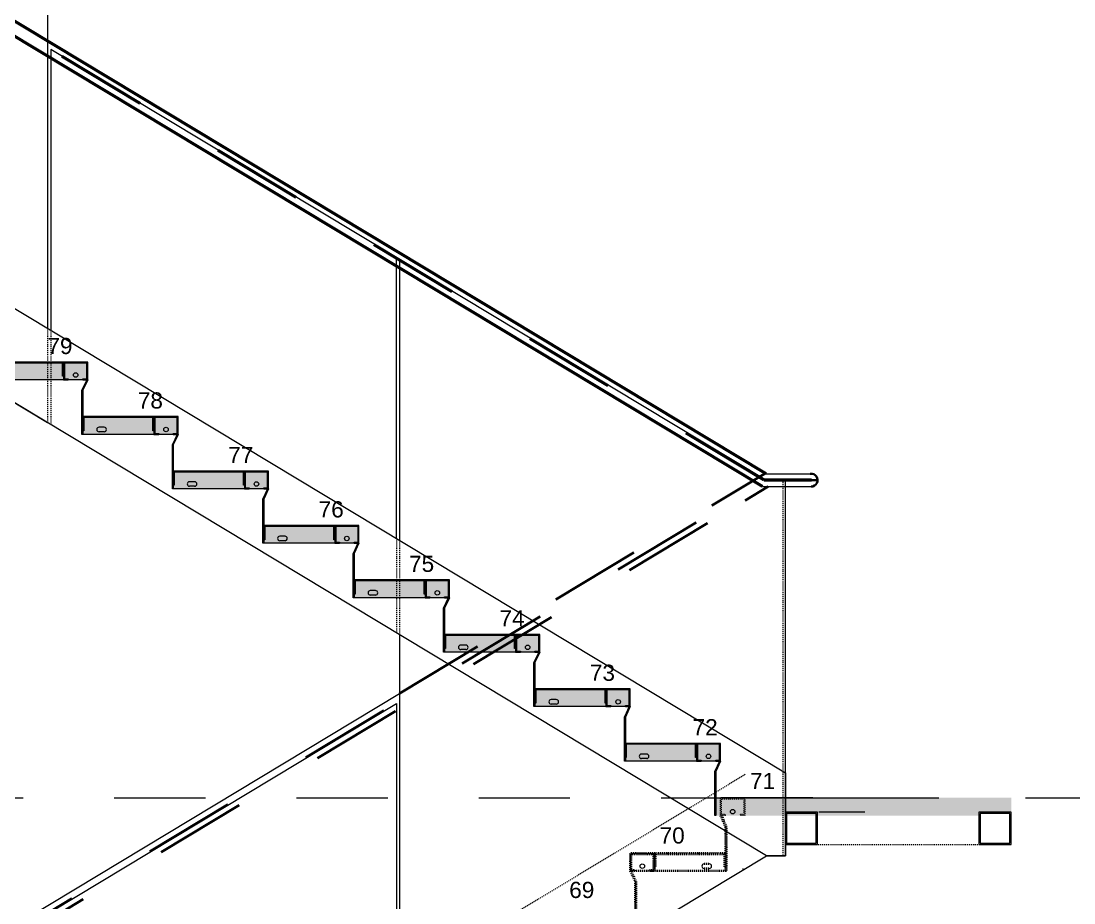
# Model space of a CAD drawing. Header units: millimetres. Extents: x -48147 to 1468943, y -496296 to 18123.
# Drawn here: x 1418107 to 1421368, y -479471 to -476739 of the extents above; entities that cross this region are included whole.
import ezdxf
from ezdxf.enums import TextEntityAlignment as Align

# ---------------------------------------------------------------- set-up
doc = ezdxf.new("R2010")
doc.units = ezdxf.units.MM
doc.header["$MEASUREMENT"] = 0
for name, pattern in [('3MM-HIDDEN', [6, 3, -3]), ('Dashed', [2822.222233, 1411.111116, -1411.111116]), ('Double Dashed', [1093.611073, 529.166651, -211.666656, 141.111112, -211.666656]), ('Wipeout_Contour', [1000, 0, -1000])]:
    doc.linetypes.add(name, pattern=pattern)
for name, color, linetype, lineweight, true_color in [('0_Pen_No__105', 7, 'Continuous', 15, 0xa6a6a6), ('A-230-M_FLOOR.IFC Import_Pen_No__109', 7, 'Continuous', 15, 0xa6a6a6), ('A-230-M_FLOOR.IFC Import_Pen_No__29', 7, 'Continuous', 50, 0x2a2a2a), ('A-30-M_Stair_Pen_No__102', 7, 'Continuous', 15, 0xcccccc), ('A-30-M_Stair_Pen_No__81', 7, 'Continuous', 20, 0x6a6a6a), ('A-30-M_Stair_Pen_No__82', 7, 'Continuous', 20, 0xaaaaaa), ('New_A-15-MG_Structural_Grid_Phase_2_Pen_No__222', 7, 'Continuous', 13, 0x65af33), ('New_A-20-M_Floor_Slab_Pen_No__149', 7, 'Continuous', 0, 0x2a2a2a), ('New_ArchiCAD Doors_Pen_No__63', 7, 'Continuous', 20, 0x606060)]:
    doc.layers.add(name, color=color, linetype=linetype, lineweight=lineweight, true_color=true_color)
for name, color, linetype, lineweight in [('A-20-M_Floor_Slab_Pen_No__101', 252, 'Continuous', 15), ('A-20-M_Floor_Slab_Pen_No__121', 255, 'Continuous', 0), ('A-30-M_Stair_Pen_No__1', 7, 'Continuous', 13), ('A-30-M_Stair_Pen_No__192', 7, 'Continuous', 13), ('A-30-M_Stair_Pen_No__22', 8, 'Continuous', 50), ('A-30-M_Stair_Pen_No__42', 8, 'Continuous', 35), ('New_A-20-M_Floor_Slab_Pen_No__4', 7, 'Continuous', 20), ('New_A-20-M_Floor_Slab_Pen_No__89', 8, 'Continuous', 20), ('New_A-25-M_Wall_Int_Pen_No__87', 8, 'Continuous', 20), ('New_A-30-M_Stair_Pen_No__1', 7, 'Continuous', 13), ('New_A-30-M_Stair_Pen_No__171', 1, 'Continuous', 5), ('New_A-30-M_Stair_Pen_No__192', 7, 'Continuous', 13), ('New_A-30-M_Stair_Pen_No__42', 8, 'Continuous', 35)]:
    doc.layers.add(name, color=color, linetype=linetype, lineweight=lineweight)
for name, color, linetype in [('A-230-M_FLOOR.IFC Import', 7, 'Continuous'), ('A-95-P_Drawing', 7, 'Continuous'), ('New_A-15-MG_Structural_Grid_Phase_2', 7, 'Continuous'), ('New_A-20-M_Floor_Slab', 7, 'Continuous'), ('New_A-25-M_Wall_Int', 7, 'Continuous'), ('New_A-30-M_Stair', 7, 'Continuous'), ('New_ArchiCAD Doors', 7, 'Continuous')]:
    doc.layers.add(name, color=color, linetype=linetype)
doc.styles.add('GENERATED_STYLE_2', font='')
doc.styles.get('GENERATED_STYLE_2').set_extended_font_data('Swis721 BT')

# ---------------------------------------------------------------- blocks, each defined once
blk = doc.blocks.new('Section Elem_153_1', base_point=(1411454.5, -491295.5))
at = {"color": 254, "linetype": 'Wipeout_Contour', "lineweight": 0, "ltscale": 5988772.709948353}
blk.add_wipeout([(1418788.7, -479145.5), (1418262.9, -479145.5), (1418262.9, -479445.5), (1418290.9, -479445.5)], dxfattribs=at).dxf.layer = 'New_A-20-M_Floor_Slab'
at = {"color": 254, "linetype": 'Wipeout_Contour', "lineweight": 0, "ltscale": 4496422.258420359}
blk.add_wipeout([(1420076.9, -479145.5), (1420076.9, -479264.3), (1420274, -479145.5)], dxfattribs=at).dxf.layer = 'New_A-20-M_Floor_Slab'
at = {"layer": 'New_A-20-M_Floor_Slab_Pen_No__89', "linetype": 'Continuous'}
blk.add_line((1418262.9, -479445.5), (1418290.9, -479445.5), dxfattribs=at)
at = {"color": 254, "linetype": 'Wipeout_Contour', "lineweight": 0, "ltscale": 7496602.781444586}
blk.add_wipeout([(1420260.5, -479445.5), (1421181.9, -479445.5), (1421181.9, -479145.5), (1420281.9, -479145.5), (1420281.9, -479432.6)], dxfattribs=at).dxf.layer = 'New_A-20-M_Floor_Slab'
at = {"color": 254, "linetype": 'Wipeout_Contour', "lineweight": 0, "ltscale": 6007829.760257775}
blk.add_wipeout([(1421181.9, -479145.5), (1421181.9, -479170.5), (1425769.6, -479170.5), (1425769.6, -479145.5)], dxfattribs=at).dxf.layer = 'New_A-20-M_Floor_Slab'
at = {"layer": 'New_A-20-M_Floor_Slab_Pen_No__4', "linetype": 'Continuous'}
blk.add_line((1425769.6, -479145.5), (1421181.9, -479145.5), dxfattribs=at)
at = {"layer": 'New_A-20-M_Floor_Slab_Pen_No__89', "linetype": 'Continuous'}
blk.add_line((1420945.2, -479145.5), (1421181.9, -479145.5), dxfattribs=at)
at = {"color": 254, "linetype": 'Wipeout_Contour', "lineweight": 0, "ltscale": 6008021.223464168}
blk.add_wipeout([(1421181.9, -479170.5), (1421181.9, -479445.5), (1425769.6, -479445.5), (1425769.6, -479170.5)], dxfattribs=at).dxf.layer = 'New_A-20-M_Floor_Slab'
at = {"layer": 'New_A-20-M_Floor_Slab_Pen_No__149', "linetype": 'Continuous', "flags": 128}
blk.add_lwpolyline([(1421181.9, -479145.5), (1421181.9, -479170.5), (1421181.9, -479445.5)], dxfattribs=at)
at = {"layer": 'New_A-20-M_Floor_Slab_Pen_No__4', "linetype": 'Continuous'}
for p, q in [((1425769.6, -479170.5), (1421181.9, -479170.5)), ((1421182.1, -479445.5), (1421181.9, -479445.5))]:
    blk.add_line(p, q, dxfattribs=at)
at = {"layer": 'New_A-20-M_Floor_Slab_Pen_No__89', "linetype": 'Continuous'}
blk.add_line((1420260.5, -479445.5), (1421181.9, -479445.5), dxfattribs=at)
blk = doc.blocks.new('Section Elem_209_1', base_point=(1411454.5, -491295.5))
at = {"color": 254, "linetype": 'Wipeout_Contour', "lineweight": 0, "ltscale": 46386289.38356043}
blk.add_wipeout([(1415610.4, -479145.5), (1418788.7, -479145.5), (1420001.9, -478414.4), (1420076.9, -478414.4), (1420076.9, -478414.5), (1420076.9, -479145.5), (1420274, -479145.5), (1420281.9, -479140.8), (1420281.9, -479145.5), (1420945.2, -479145.5), (1420945.2, -475849.9), (1419506.6, -475849.9), (1417201.9, -477238.9), (1416984.9, -477374.5), (1416984.9, -477407.6), (1416976.9, -477407.6), (1416976.9, -477374.5), (1416957, -477386.5), (1416957, -477418), (1416959.2, -477423.4), (1416964.6, -477425.6), (1417027.1, -477425.6), (1417027.1, -477436.5), (1416880.7, -477436.5), (1416880.7, -477425.6), (1416943.1, -477425.6), (1416948.5, -477423.4), (1416950.7, -477418), (1416950.7, -477390.3), (1416921.9, -477407.6), (1415610.4, -477407.6)], dxfattribs=at).dxf.layer = 'New_A-25-M_Wall_Int'
at = {"layer": 'New_A-25-M_Wall_Int_Pen_No__87', "linetype": 'Continuous'}
for p, q in [((1420945.2, -475849.9), (1420945.2, -479145.5)), ((1418262.9, -479145.5), (1418788.7, -479145.5)), ((1420076.9, -479145.5), (1420274, -479145.5)), ((1420281.9, -479145.5), (1420945.2, -479145.5))]:
    blk.add_line(p, q, dxfattribs=at)
blk = doc.blocks.new('Section Elem_210_1', base_point=(1411454.5, -491295.5))
at = {"layer": 'New_ArchiCAD Doors_Pen_No__63', "linetype": 'Continuous'}
for p, q in [((1420945.3, -476744.5), (1420945.3, -476819.3)), ((1420945.3, -476846.9), (1420945.3, -476866)), ((1420945.3, -476866), (1420945.3, -476940.8)), ((1420945.3, -476949.2), (1420945.3, -476987.6)), ((1420945.3, -476987.6), (1420945.3, -477062.4)), ((1420945.3, -477062.4), (1420945.3, -477109.1)), ((1420945.3, -477109.1), (1420945.3, -477183.9)), ((1420945.3, -477183.9), (1420945.3, -477216.9)), ((1420945.3, -477230.6), (1420945.3, -477305.4)), ((1420945.3, -477305.4), (1420945.3, -477319.3)), ((1420945.3, -477352.2), (1420945.3, -477426.9)), ((1420945.3, -477461), (1420945.3, -477473.7)), ((1420945.3, -477473.7), (1420945.3, -477548.5)), ((1420945.3, -477563.4), (1420945.3, -477595.2)), ((1420945.3, -477595.2), (1420945.3, -477670)), ((1420945.3, -477670), (1420945.3, -477716.7)), ((1420945.3, -477716.7), (1420945.3, -477791.5)), ((1420945.3, -477791.5), (1420945.3, -477831.1)), ((1420945.3, -477838.3), (1420945.3, -477870.2)), ((1420945.3, -477870.2), (1420945.3, -477945)), ((1420945.3, -478019.8), (1420945.3, -477945)), ((1420945.3, -478051.8), (1420945.3, -478019.8)), ((1420945.3, -478098.5), (1420945.3, -478059)), ((1420945.3, -478173.3), (1420945.3, -478098.5)), ((1420945.3, -478220), (1420945.3, -478173.3)), ((1420945.3, -478294.8), (1420945.3, -478220)), ((1420945.3, -478326.7), (1420945.3, -478294.8)), ((1420945.3, -478416.3), (1420945.3, -478341.6)), ((1420945.3, -478429), (1420945.3, -478416.3)), ((1420945.3, -478537.9), (1420945.3, -478463.1)), ((1420945.3, -478584.6), (1420945.3, -478570.7)), ((1420945.3, -478659.4), (1420945.3, -478584.6)), ((1420945.3, -478706.1), (1420945.3, -478673.1)), ((1420945.3, -478780.9), (1420945.3, -478706.1)), ((1420945.3, -478827.7), (1420945.3, -478780.9)), ((1420945.3, -478902.5), (1420945.3, -478827.7)), ((1420945.3, -478940.8), (1420945.3, -478902.5)), ((1420945.3, -479024), (1420945.3, -478949.2)), ((1420945.3, -479043.2), (1420945.3, -479024)), ((1420945.3, -479145.5), (1420945.3, -479070.7))]:
    blk.add_line(p, q, dxfattribs=at)
blk = doc.blocks.new('Section Elem_296_1', base_point=(1411454.5, -491295.5))
at = {"color": 254, "linetype": 'Wipeout_Contour', "lineweight": 0, "ltscale": 5988790.31370241}
blk.add_wipeout([(1418041.9, -480490.8), (1418321.9, -480322), (1418321.9, -479427), (1418041.9, -479595.7)], dxfattribs=at).dxf.layer = 'New_A-30-M_Stair'
at = {"color": 254, "linetype": 'Wipeout_Contour', "lineweight": 0, "ltscale": 5989634.90234937}
blk.add_wipeout([(1418321.9, -480322), (1418601.9, -480153.3), (1418601.9, -479258.2), (1418321.9, -479427)], dxfattribs=at).dxf.layer = 'New_A-30-M_Stair'
at = {"color": 254, "linetype": 'Wipeout_Contour', "lineweight": 0, "ltscale": 5990479.657396972}
blk.add_wipeout([(1418601.9, -480153.3), (1418881.9, -479984.5), (1418881.9, -479089.5), (1418601.9, -479258.2)], dxfattribs=at).dxf.layer = 'New_A-30-M_Stair'
at = {"color": 254, "linetype": 'Wipeout_Contour', "lineweight": 0, "ltscale": 5988216.400797847}
blk.add_wipeout([(1418041.9, -479595.7), (1418321.9, -479427), (1418321.9, -479426.9), (1418041.9, -479595.6)], dxfattribs=at).dxf.layer = 'New_A-30-M_Stair'
at = {"color": 254, "linetype": 'Wipeout_Contour', "lineweight": 0, "ltscale": 5991324.578754012}
blk.add_wipeout([(1418881.9, -479984.5), (1419161.9, -479815.8), (1419161.9, -478920.7), (1418881.9, -479089.5)], dxfattribs=at).dxf.layer = 'New_A-30-M_Stair'
at = {"color": 254, "linetype": 'Wipeout_Contour', "lineweight": 0, "ltscale": 5989061.272122159}
blk.add_wipeout([(1418321.9, -479427), (1418601.9, -479258.2), (1418601.9, -479258.1), (1418321.9, -479426.9)], dxfattribs=at).dxf.layer = 'New_A-30-M_Stair'
at = {"layer": 'New_A-30-M_Stair_Pen_No__1', "linetype": 'Continuous'}
blk.add_line((1418041.9, -479595.6), (1418321.9, -479426.9), dxfattribs=at)
at = {"color": 254, "linetype": 'Wipeout_Contour', "lineweight": 0, "ltscale": 5992169.666350136}
blk.add_wipeout([(1419161.9, -479815.8), (1419441.9, -479647), (1419441.9, -478752), (1419161.9, -478920.7)], dxfattribs=at).dxf.layer = 'New_A-30-M_Stair'
at = {"color": 254, "linetype": 'Wipeout_Contour', "lineweight": 0, "ltscale": 5989906.309787648}
blk.add_wipeout([(1418601.9, -479258.2), (1418881.9, -479089.5), (1418881.9, -479089.4), (1418601.9, -479258.1)], dxfattribs=at).dxf.layer = 'New_A-30-M_Stair'
at = {"layer": 'New_A-30-M_Stair_Pen_No__1', "linetype": 'Continuous'}
blk.add_line((1418321.9, -479426.9), (1418601.9, -479258.1), dxfattribs=at)
at = {"color": 254, "linetype": 'Wipeout_Contour', "lineweight": 0, "ltscale": 5993014.920115021}
blk.add_wipeout([(1419441.9, -479647), (1419721.9, -479478.3), (1419721.9, -478583.2), (1419441.9, -478752)], dxfattribs=at).dxf.layer = 'New_A-30-M_Stair'
at = {"color": 254, "linetype": 'Wipeout_Contour', "lineweight": 0, "ltscale": 5990751.513698785}
blk.add_wipeout([(1418881.9, -479089.5), (1419161.9, -478920.7), (1419161.9, -478920.6), (1418881.9, -479089.4)], dxfattribs=at).dxf.layer = 'New_A-30-M_Stair'
at = {"layer": 'New_A-30-M_Stair_Pen_No__1', "linetype": 'Continuous'}
blk.add_line((1418601.9, -479258.1), (1418881.9, -479089.4), dxfattribs=at)
at = {"color": 254, "linetype": 'Wipeout_Contour', "lineweight": 0, "ltscale": 5993860.339978367}
blk.add_wipeout([(1419721.9, -479478.3), (1420001.9, -479309.5), (1420001.9, -478414.5), (1419721.9, -478583.2)], dxfattribs=at).dxf.layer = 'New_A-30-M_Stair'
at = {"color": 254, "linetype": 'Wipeout_Contour', "lineweight": 0, "ltscale": 5991596.883785212}
blk.add_wipeout([(1419161.9, -478920.7), (1419441.9, -478752), (1419441.9, -478751.9), (1419161.9, -478920.6)], dxfattribs=at).dxf.layer = 'New_A-30-M_Stair'
at = {"layer": 'New_A-30-M_Stair_Pen_No__1', "linetype": 'Continuous'}
blk.add_line((1418881.9, -479089.4), (1419161.9, -478920.6), dxfattribs=at)
at = {"color": 254, "linetype": 'Wipeout_Contour', "lineweight": 0, "ltscale": 5994410.756683534}
blk.add_wipeout([(1420001.9, -479309.5), (1420076.9, -479264.3), (1420076.9, -478414.5), (1420001.9, -478414.5)], dxfattribs=at).dxf.layer = 'New_A-30-M_Stair'
at = {"color": 254, "linetype": 'Wipeout_Contour', "lineweight": 0, "ltscale": 5992442.419976608}
blk.add_wipeout([(1419441.9, -478752), (1419721.9, -478583.2), (1419721.9, -478583.1), (1419441.9, -478751.9)], dxfattribs=at).dxf.layer = 'New_A-30-M_Stair'
at = {"layer": 'New_A-30-M_Stair_Pen_No__1', "linetype": 'Continuous'}
blk.add_line((1419161.9, -478920.6), (1419441.9, -478751.9), dxfattribs=at)
at = {"color": 254, "linetype": 'Wipeout_Contour', "lineweight": 0, "ltscale": 5993288.122202664}
blk.add_wipeout([(1419721.9, -478583.2), (1420001.9, -478414.5), (1420001.9, -478414.4), (1419721.9, -478583.1)], dxfattribs=at).dxf.layer = 'New_A-30-M_Stair'
at = {"color": 254, "linetype": 'Wipeout_Contour', "lineweight": 0, "ltscale": 5994619.291560358}
blk.add_wipeout([(1419721.9, -479770.1), (1420001.9, -479601.4), (1420001.9, -479309.5), (1419721.9, -479478.3)], dxfattribs=at).dxf.layer = 'New_A-30-M_Stair'
at = {"layer": 'New_A-30-M_Stair_Pen_No__1', "linetype": 'Continuous'}
blk.add_line((1419441.9, -478751.9), (1419721.9, -478583.1), dxfattribs=at)
at = {"color": 254, "linetype": 'Wipeout_Contour', "lineweight": 0, "ltscale": 5993853.164398623}
blk.add_wipeout([(1420001.9, -478414.5), (1420076.9, -478414.5), (1420076.9, -478414.4), (1420001.9, -478414.4)], dxfattribs=at).dxf.layer = 'New_A-30-M_Stair'
at = {"color": 254, "linetype": 'Wipeout_Contour', "lineweight": 0, "ltscale": 5995464.503125919}
blk.add_wipeout([(1420001.9, -479601.4), (1420281.9, -479432.6), (1420281.9, -479140.8), (1420001.9, -479309.5)], dxfattribs=at).dxf.layer = 'New_A-30-M_Stair'
at = {"layer": 'New_A-30-M_Stair_Pen_No__1', "linetype": 'Continuous'}
for p, q in [((1419721.9, -478583.1), (1420001.9, -478414.4)), ((1420001.9, -478414.4), (1420076.9, -478414.4)), ((1420076.9, -479264.3), (1420076.9, -478414.5)), ((1420001.9, -479309.5), (1420281.9, -479140.8)), ((1420281.9, -479432.6), (1420281.9, -479140.8)), ((1419721.9, -479478.3), (1420001.9, -479309.5)), ((1420001.9, -479601.4), (1420281.9, -479432.6))]:
    blk.add_line(p, q, dxfattribs=at)
blk = doc.blocks.new('Section Elem_497_1', base_point=(1411454.5, -491295.5))
at = {"color": 254, "linetype": 'Wipeout_Contour', "lineweight": 0, "ltscale": 8981791.208610475}
blk.add_wipeout([(1418092.9, -479445.5), (1418262.9, -479445.5), (1418262.9, -479145.5), (1418247.9, -479145.5), (1418107.9, -479145.5), (1418092.9, -479145.5)], dxfattribs=at).dxf.layer = 'New_A-25-M_Wall_Int'
at = {"layer": 'New_A-25-M_Wall_Int_Pen_No__87', "linetype": 'Continuous'}
for p, q in [((1418092.9, -479445.5), (1418092.9, -479145.5)), ((1418262.9, -479145.5), (1418262.9, -479445.5)), ((1418262.9, -479445.5), (1418092.9, -479445.5))]:
    blk.add_line(p, q, dxfattribs=at)
blk = doc.blocks.new('Section Elem_534_1', base_point=(1411454.5, -491295.5))
at = {"color": 254, "linetype": 'Wipeout_Contour', "lineweight": 0, "ltscale": 38969506.86473216}
blk.add_wipeout([(1420945.2, -475849.9), (1420945.2, -479145.5), (1421368.1, -479145.5), (1421368.1, -475545.5), (1421353.6, -475545.5), (1421353.6, -475557), (1421281.7, -475557), (1421274.5, -475560), (1421271.5, -475567.2), (1421271.5, -475878.8), (1421274.5, -475886), (1421281.7, -475889), (1421353.6, -475889), (1421353.6, -475900.5), (1421182.1, -475900.5), (1421182.1, -475889), (1421253.9, -475889), (1421261.1, -475886), (1421264.1, -475878.8), (1421264.1, -475567.2), (1421261.1, -475560), (1421253.9, -475557), (1421182.1, -475557), (1421182.1, -475545.5), (1421131.6, -475545.5), (1421131.6, -475849.9)], dxfattribs=at).dxf.layer = 'New_A-25-M_Wall_Int'
blk = doc.blocks.new('Section Elem_739_1', base_point=(1411454.5, -491295.5))
at = {"color": 254, "linetype": 'Wipeout_Contour', "lineweight": 0, "ltscale": 5983422.365535885}
blk.add_wipeout([(1418290.9, -479445.5), (1415660.4, -479445.5), (1415660.4, -479595.5), (1418042.1, -479595.5)], dxfattribs=at).dxf.layer = 'A-230-M_FLOOR.IFC Import'
at = {"color": 254, "linetype": 'Wipeout_Contour', "lineweight": 0, "ltscale": 5997615.587260524}
blk.add_wipeout([(1420260.5, -479445.5), (1420011.7, -479595.5), (1421182.1, -479595.5), (1421182.1, -479445.5)], dxfattribs=at).dxf.layer = 'A-230-M_FLOOR.IFC Import'
at = {"color": 254, "linetype": 'Wipeout_Contour', "lineweight": 0, "ltscale": 6008832.793971329}
blk.add_wipeout([(1421182.1, -479595.5), (1426054.4, -479595.5), (1426054.4, -479445.5), (1421182.1, -479445.5)], dxfattribs=at).dxf.layer = 'A-230-M_FLOOR.IFC Import'
at = {"layer": 'A-230-M_FLOOR.IFC Import_Pen_No__109', "linetype": 'Continuous'}
h = blk.add_hatch(dxfattribs=at)
h.set_pattern_fill('Lightweight_Concrete_0001', color=256, style=0, pattern_type=2)
h.set_pattern_definition([(0, (1411454.5, -491295.5), (0, 779.423), [48.75, -401.25]), (0, (1411679.5, -490905.8), (0, 779.423), [48.75, -401.25]), (60, (1411454.5, -491295.5), (-675, 389.71), [48.75, -401.25]), (60, (1411904.5, -491295.5), (-675, 389.71), [48.75, -401.25]), (120, (1411503.2, -491295.5), (675, 389.71), [48.75, -401.25]), (120, (1411953.2, -491295.5), (675, 389.71), [48.75, -401.25]), (0, (1411454.48, -491220.52), (0, 150), [0, -150, 0, -225]), (45, (1411529.48, -491220.52), (-106.066, 106.066), [0, -112.5, 0, -187.5])])
h.paths.add_polyline_path([(1421182.1, -479595.5), (1426054.4, -479595.5), (1426054.4, -479445.5), (1421182.1, -479445.5)])
at = {"layer": 'A-230-M_FLOOR.IFC Import_Pen_No__29', "linetype": 'Continuous'}
blk.add_line((1421182.1, -479445.5), (1421182.1, -479595.5), dxfattribs=at)
at = {"layer": 'A-230-M_FLOOR.IFC Import_Pen_No__29', "linetype": 'Continuous', "flags": 128}
blk.add_lwpolyline([(1425923.3, -479445.5), (1425908.3, -479445.5), (1425854.6, -479445.5), (1425851.6, -479445.5), (1425787.6, -479445.5), (1425784.6, -479445.5), (1425769.6, -479445.5), (1421182.1, -479445.5)], dxfattribs=at)
blk = doc.blocks.new('Standard grid marker[3]_1', base_point=(1418282.9, -469890.9))
at = {"layer": 'New_A-15-MG_Structural_Grid_Phase_2_Pen_No__222', "linetype": 'Double Dashed'}
blk.add_line((1418282.9, -470890.9), (1418282.9, -494295.5), dxfattribs=at)
at = {"layer": 'New_A-15-MG_Structural_Grid_Phase_2_Pen_No__222', "style": 'GENERATED_STYLE_2'}
for tag, p in [('AC_MarkerText_1_0', (1418282.9, -469354.1)), ('AC_MarkerText_1_1', (1418282.9, -495758.7))]:
    blk.add_attdef(tag, text='', height=350, rotation=360, dxfattribs=at).set_placement(p, align=Align.MIDDLE_CENTER)
blk = doc.blocks.new('S-34 Building Section_STORY_MARKER', base_point=(1411454.5, -491295.5))
at = {"layer": '0_Pen_No__105', "linetype": 'Dashed', "ltscale": 0.2}
blk.add_line((1387916.2, -479145.5), (1445948.4, -479145.5), dxfattribs=at)

msp = doc.modelspace()

# ---------------------------------------------------------------- block references
at = {"layer": 'New_A-20-M_Floor_Slab'}
msp.add_blockref('Section Elem_153_1', (1411454.5, -491295.5), dxfattribs=at)

# ---------------------------------------------------------------- next in the draw order: block references
at = {"layer": 'New_A-25-M_Wall_Int'}
msp.add_blockref('Section Elem_209_1', (1411454.5, -491295.5), dxfattribs=at)

# ---------------------------------------------------------------- next in the draw order: block references
at = {"layer": 'New_A-30-M_Stair'}
msp.add_blockref('Section Elem_296_1', (1411454.5, -491295.5), dxfattribs=at)
at = {"layer": 'New_ArchiCAD Doors'}
msp.add_blockref('Section Elem_210_1', (1411454.5, -491295.5), dxfattribs=at)

# ---------------------------------------------------------------- next in the draw order: block references
at = {"layer": 'New_A-25-M_Wall_Int'}
for name in ['Section Elem_534_1', 'Section Elem_497_1']:
    msp.add_blockref(name, (1411454.5, -491295.5), dxfattribs=at)

# ---------------------------------------------------------------- next in the draw order: block references
at = {"layer": 'A-230-M_FLOOR.IFC Import'}
msp.add_blockref('Section Elem_739_1', (1411454.5, -491295.5), dxfattribs=at)

# ---------------------------------------------------------------- next in the draw order: hatches: boundary and pattern name
at = {"layer": 'A-20-M_Floor_Slab_Pen_No__121', "linetype": 'Continuous'}
msp.add_hatch(color=256, dxfattribs=at).paths.add_polyline_path([(1415593.9, -472397), (1421166, -472397), (1421166, -488695.5), (1418894.6, -488695.5), (1418894.6, -491288.4), (1415593.9, -491288.4)])

# ---------------------------------------------------------------- next in the draw order: block references
at = {"layer": 'New_A-15-MG_Structural_Grid_Phase_2', "color": 8, "linetype": 'Continuous', "lineweight": 15}
msp.add_blockref('Standard grid marker[3]_1', (1418282.9, -469890.9), dxfattribs=at)

# ---------------------------------------------------------------- next in the draw order: wipeouts: each hides what was drawn before it
at = {"color": 254, "linetype": 'Wipeout_Contour', "lineweight": 0, "ltscale": 5993244.109054232}
msp.add_wipeout([(1415048.3, -470752.6), (1422292.3, -470752.6), (1422292.3, -492986.9), (1415048.3, -492986.9)], dxfattribs=at).dxf.layer = 'A-95-P_Drawing'

# ---------------------------------------------------------------- next in the draw order: hatches: boundary and pattern name
at = {"layer": 'A-20-M_Floor_Slab_Pen_No__101', "linetype": 'Continuous'}
for points in [[(1418313.9, -477795.5), (1418015.9, -477795.5), (1418015.9, -477850.5), (1418313.9, -477850.5)], [(1418593.9, -477964.3), (1418295.9, -477964.3), (1418295.9, -478019.3), (1418593.9, -478019.3)], [(1418873.9, -478133), (1418575.9, -478133), (1418575.9, -478188), (1418873.9, -478188)], [(1419153.9, -478301.8), (1418855.9, -478301.8), (1418855.9, -478356.8), (1419153.9, -478356.8)], [(1419433.9, -478470.5), (1419135.9, -478470.5), (1419135.9, -478525.5), (1419433.9, -478525.5)], [(1419713.9, -478639.3), (1419415.9, -478639.3), (1419415.9, -478694.3), (1419713.9, -478694.3)], [(1419993.9, -478808), (1419695.9, -478808), (1419695.9, -478863), (1419993.9, -478863)], [(1420273.9, -478976.8), (1419975.9, -478976.8), (1419975.9, -479031.8), (1420273.9, -479031.8)], [(1421173.9, -479145.5), (1420255.9, -479145.5), (1420255.9, -479200.5), (1421073.9, -479200.5), (1421073.9, -479190.5), (1421173.9, -479190.5)]]:
    msp.add_hatch(color=256, dxfattribs=at).paths.add_polyline_path(points)

# ---------------------------------------------------------------- next in the draw order: linework, layer by layer
at = {"layer": 'A-30-M_Stair_Pen_No__1', "linetype": 'Continuous'}
msp.add_line((1420349.7, -479145.5), (1420949.7, -479145.5), dxfattribs=at)
at = {"layer": 'A-30-M_Stair_Pen_No__1', "linetype": 'Continuous', "flags": 128}
for points in [[(1420473.7, -479190.5), (1420473.7, -479290.5), (1420573.7, -479290.5), (1420573.7, -479190.5)], [(1420477.7, -479194.5), (1420477.7, -479286.5), (1420569.7, -479286.5), (1420569.7, -479194.5)], [(1421073.9, -479190.5), (1421073.9, -479290.5), (1421173.9, -479290.5), (1421173.9, -479190.5)], [(1421077.9, -479194.5), (1421077.9, -479286.5), (1421169.9, -479286.5), (1421169.9, -479194.5)]]:
    msp.add_lwpolyline(points, close=True, dxfattribs=at)
at = {"layer": 'A-30-M_Stair_Pen_No__102', "linetype": 'Continuous', "flags": 128}
msp.add_lwpolyline([(1417050.3, -480166.2), (1419279.7, -478822.6)], dxfattribs=at)
at = {"layer": 'A-30-M_Stair_Pen_No__192', "linetype": 'Continuous', "flags": 128}
msp.add_lwpolyline([(1420720.7, -479190.5), (1420577.7, -479190.5)], dxfattribs=at)
at = {"layer": 'A-30-M_Stair_Pen_No__192', "linetype": '3MM-HIDDEN', "flags": 128}
msp.add_lwpolyline([(1420473.7, -479290.5), (1421077.9, -479290.5)], dxfattribs=at)
at = {"layer": 'A-30-M_Stair_Pen_No__22', "linetype": 'Continuous', "flags": 128}
for points in [[(1420414.6, -478141.2), (1417054.6, -476116.2)], [(1420403.5, -478181.2), (1417043.5, -476156.2)]]:
    msp.add_lwpolyline(points, dxfattribs=at)
at = {"layer": 'A-30-M_Stair_Pen_No__22', "linetype": 'Dashed', "ltscale": 0.2, "flags": 128}
for points in [[(1420409, -478161.2), (1417055.8, -476136.2)], [(1420555.8, -478161.2), (1420409, -478161.2)]]:
    msp.add_lwpolyline(points, dxfattribs=at)
at = {"layer": 'A-30-M_Stair_Pen_No__42', "linetype": 'Continuous', "flags": 128}
for points in [[(1420349.7, -478177.8), (1420410.3, -478141.2)], [(1420349.7, -478224.5), (1420421.4, -478181.2)]]:
    msp.add_lwpolyline(points, dxfattribs=at)
at = {"layer": 'A-30-M_Stair_Pen_No__42', "linetype": 'Dashed', "ltscale": 0.2, "flags": 128}
for points in [[(1417055.8, -480186.2), (1420415.8, -478161.2), (1420573.9, -478161.2)], [(1419279.7, -478822.6), (1420349.7, -478177.8)], [(1417091.2, -480188.3), (1420349.7, -478224.5)]]:
    msp.add_lwpolyline(points, dxfattribs=at)
at = {"layer": 'A-30-M_Stair_Pen_No__42', "linetype": 'Continuous'}
msp.add_arc((1420553.8, -478161.2), 20.1, 271.388, 96.1068, dxfattribs=at)
at = {"layer": 'A-30-M_Stair_Pen_No__81', "linetype": 'Continuous', "flags": 128}
for points in [[(1420410.3, -478141.2), (1420553.6, -478141.2)], [(1420414.6, -478141.2), (1420553.6, -478141.2)], [(1420403.5, -478181.2), (1420556.3, -478181.2)], [(1420421.4, -478181.2), (1420556.3, -478181.2)]]:
    msp.add_lwpolyline(points, dxfattribs=at)
at = {"layer": 'A-30-M_Stair_Pen_No__82', "linetype": 'Continuous', "flags": 128}
for points in [[(1418189.7, -477983.4), (1417053.9, -477298.8), (1416994.6, -477298.8), (1416994.6, -476171.9), (1418189.7, -475451.6), (1418189.7, -477691.5)], [(1419269.7, -478342.4), (1419269.7, -477471.5), (1418199.7, -476826.7), (1418199.7, -477697.5)], [(1419279.7, -478640.3), (1419279.7, -480010.4), (1420416.4, -479325.3), (1420474.7, -479325.3), (1420474.7, -478159), (1420410.4, -478159), (1419279.7, -477477.6), (1419279.7, -478348.4)]]:
    msp.add_lwpolyline(points, dxfattribs=at)
for points in [[(1420474.7, -479325.3), (1420416.4, -479325.3), (1417053.9, -477298.8), (1416994.6, -477298.8), (1416994.6, -477042.7), (1417113.1, -477042.7), (1420474.7, -479068.6)], [(1418199.7, -480661.3), (1418199.7, -479498.6), (1419269.7, -478853.7), (1419269.7, -480016.4)]]:
    msp.add_lwpolyline(points, close=True, dxfattribs=at)
at = {"layer": 'A-30-M_Stair_Pen_No__82', "linetype": '3MM-HIDDEN', "flags": 128}
for points in [[(1418189.7, -477691.5), (1418189.7, -477983.4)], [(1418199.7, -477697.5), (1418199.7, -477989.4)], [(1420474.7, -479325.3), (1420474.7, -478159), (1420466.7, -478159), (1420466.7, -479325.3)], [(1419269.7, -478342.4), (1419269.7, -478634.2)], [(1419279.7, -478348.4), (1419279.7, -478640.3)], [(1420349.7, -479073.7), (1419279.7, -479718.5)], [(1420341.7, -479365.6), (1420349.7, -479365.6)]]:
    msp.add_lwpolyline(points, dxfattribs=at)
at = {"layer": 'New_A-30-M_Stair_Pen_No__192', "linetype": 'Continuous'}
for p, q in [((1418028.9, -477795.5), (1418313.9, -477795.5)), ((1418308.9, -477964.3), (1418593.9, -477964.3)), ((1418588.9, -478133), (1418873.9, -478133)), ((1418868.9, -478301.8), (1419153.9, -478301.8)), ((1419148.9, -478470.5), (1419433.9, -478470.5)), ((1419428.9, -478639.3), (1419713.9, -478639.3)), ((1419708.9, -478808), (1419993.9, -478808)), ((1419988.9, -478976.8), (1420273.9, -478976.8)), ((1420559.7, -479145.5), (1420274.7, -479145.5))]:
    msp.add_line(p, q, dxfattribs=at)
at = {"layer": 'New_A-30-M_Stair_Pen_No__192', "linetype": 'Continuous', "flags": 128}
for points in [[(1418238.9, -477837.5), (1418238.9, -477795.5), (1418018.9, -477795.5), (1418018.9, -477839.5)], [(1418238.9, -477839.5), (1418235.9, -477839.5), (1418235.9, -477798.5), (1418021.9, -477798.5), (1418021.9, -477839.5), (1418018.9, -477839.5)], [(1418298.9, -477850.5), (1418313.9, -477850.5), (1418313.9, -477795.5), (1418238.9, -477795.5), (1418238.9, -477850.5), (1418253.7, -477850.5)], [(1418298.9, -477850.5), (1418298.9, -477847.5), (1418310.9, -477847.5), (1418310.9, -477798.5), (1418241.9, -477798.5), (1418241.9, -477847.5), (1418253.7, -477847.5), (1418253.7, -477850.5)], [(1418313.9, -477850.5), (1418015.9, -477850.5)], [(1418310.6, -477850.5), (1418295.9, -477882)], [(1418313.9, -477850.5), (1418298.9, -477882.7)], [(1418298.9, -477882.7), (1418298.9, -478019.3), (1418295.9, -478019.3), (1418295.9, -477882)], [(1418518.9, -478006.3), (1418518.9, -477964.3), (1418298.9, -477964.3), (1418298.9, -478008.3)], [(1418518.9, -478008.3), (1418515.9, -478008.3), (1418515.9, -477967.3), (1418301.9, -477967.3), (1418301.9, -478008.3), (1418298.9, -478008.3)], [(1418578.9, -478019.3), (1418593.9, -478019.3), (1418593.9, -477964.3), (1418518.9, -477964.3), (1418518.9, -478019.3), (1418533.7, -478019.3)], [(1418578.9, -478019.3), (1418578.9, -478016.3), (1418590.9, -478016.3), (1418590.9, -477967.3), (1418521.9, -477967.3), (1418521.9, -478016.3), (1418533.7, -478016.3), (1418533.7, -478019.3)], [(1418593.9, -478019.3), (1418295.9, -478019.3)], [(1418364.9, -477997.3), (1418348.9, -477997.3)], [(1418364.9, -478011.3), (1418348.9, -478011.3)], [(1418590.6, -478019.3), (1418575.9, -478050.8)], [(1418593.9, -478019.3), (1418578.9, -478051.4)], [(1418578.9, -478051.4), (1418578.9, -478188), (1418575.9, -478188), (1418575.9, -478050.8)], [(1418798.9, -478175), (1418798.9, -478133), (1418578.9, -478133), (1418578.9, -478177)], [(1418798.9, -478177), (1418795.9, -478177), (1418795.9, -478136), (1418581.9, -478136), (1418581.9, -478177), (1418578.9, -478177)], [(1418858.9, -478188), (1418873.9, -478188), (1418873.9, -478133), (1418798.9, -478133), (1418798.9, -478188), (1418813.7, -478188)], [(1418858.9, -478188), (1418858.9, -478185), (1418870.9, -478185), (1418870.9, -478136), (1418801.9, -478136), (1418801.9, -478185), (1418813.7, -478185), (1418813.7, -478188)], [(1418644.9, -478166), (1418628.9, -478166)], [(1418644.9, -478180), (1418628.9, -478180)], [(1418873.9, -478188), (1418575.9, -478188)], [(1418870.6, -478188), (1418855.9, -478219.5)], [(1418873.9, -478188), (1418858.9, -478220.2)], [(1418858.9, -478220.2), (1418858.9, -478356.8), (1418855.9, -478356.8), (1418855.9, -478219.5)], [(1419078.9, -478343.8), (1419078.9, -478301.8), (1418858.9, -478301.8), (1418858.9, -478345.8)], [(1419078.9, -478345.8), (1419075.9, -478345.8), (1419075.9, -478304.8), (1418861.9, -478304.8), (1418861.9, -478345.8), (1418858.9, -478345.8)], [(1419138.9, -478356.8), (1419153.9, -478356.8), (1419153.9, -478301.8), (1419078.9, -478301.8), (1419078.9, -478356.8), (1419093.7, -478356.8)], [(1419138.9, -478356.8), (1419138.9, -478353.8), (1419150.9, -478353.8), (1419150.9, -478304.8), (1419081.9, -478304.8), (1419081.9, -478353.8), (1419093.7, -478353.8), (1419093.7, -478356.8)], [(1418924.9, -478334.8), (1418908.9, -478334.8)], [(1418924.9, -478348.8), (1418908.9, -478348.8)], [(1419153.9, -478356.8), (1418855.9, -478356.8)], [(1419150.6, -478356.8), (1419135.9, -478388.3)], [(1419153.9, -478356.8), (1419138.9, -478388.9)], [(1419138.9, -478388.9), (1419138.9, -478525.5), (1419135.9, -478525.5), (1419135.9, -478388.3)], [(1419358.9, -478512.5), (1419358.9, -478470.5), (1419138.9, -478470.5), (1419138.9, -478514.5)], [(1419358.9, -478514.5), (1419355.9, -478514.5), (1419355.9, -478473.5), (1419141.9, -478473.5), (1419141.9, -478514.5), (1419138.9, -478514.5)], [(1419418.9, -478525.5), (1419433.9, -478525.5), (1419433.9, -478470.5), (1419358.9, -478470.5), (1419358.9, -478525.5), (1419373.7, -478525.5)], [(1419418.9, -478525.5), (1419418.9, -478522.5), (1419430.9, -478522.5), (1419430.9, -478473.5), (1419361.9, -478473.5), (1419361.9, -478522.5), (1419373.7, -478522.5), (1419373.7, -478525.5)], [(1419204.9, -478503.5), (1419188.9, -478503.5)], [(1419433.9, -478525.5), (1419135.9, -478525.5)], [(1419204.9, -478517.5), (1419188.9, -478517.5)], [(1419430.6, -478525.5), (1419415.9, -478557)], [(1419433.9, -478525.5), (1419418.9, -478557.7)], [(1419418.9, -478557.7), (1419418.9, -478694.3), (1419415.9, -478694.3), (1419415.9, -478557)], [(1419638.9, -478681.3), (1419638.9, -478639.3), (1419418.9, -478639.3), (1419418.9, -478683.3)], [(1419638.9, -478683.3), (1419635.9, -478683.3), (1419635.9, -478642.3), (1419421.9, -478642.3), (1419421.9, -478683.3), (1419418.9, -478683.3)], [(1419698.9, -478694.3), (1419713.9, -478694.3), (1419713.9, -478639.3), (1419638.9, -478639.3), (1419638.9, -478694.3), (1419653.7, -478694.3)], [(1419698.9, -478694.3), (1419698.9, -478691.3), (1419710.9, -478691.3), (1419710.9, -478642.3), (1419641.9, -478642.3), (1419641.9, -478691.3), (1419653.7, -478691.3), (1419653.7, -478694.3)], [(1419484.9, -478672.3), (1419468.9, -478672.3)], [(1419713.9, -478694.3), (1419415.9, -478694.3)], [(1419484.9, -478686.3), (1419468.9, -478686.3)], [(1419710.6, -478694.3), (1419695.9, -478725.8)], [(1419713.9, -478694.3), (1419698.9, -478726.4)], [(1419698.9, -478726.4), (1419698.9, -478863), (1419695.9, -478863), (1419695.9, -478725.8)], [(1419918.9, -478850), (1419918.9, -478808), (1419698.9, -478808), (1419698.9, -478852)], [(1419918.9, -478852), (1419915.9, -478852), (1419915.9, -478811), (1419701.9, -478811), (1419701.9, -478852), (1419698.9, -478852)], [(1419978.9, -478863), (1419993.9, -478863), (1419993.9, -478808), (1419918.9, -478808), (1419918.9, -478863), (1419933.7, -478863)], [(1419978.9, -478863), (1419978.9, -478860), (1419990.9, -478860), (1419990.9, -478811), (1419921.9, -478811), (1419921.9, -478860), (1419933.7, -478860), (1419933.7, -478863)], [(1419993.9, -478863), (1419695.9, -478863)], [(1419764.9, -478841), (1419748.9, -478841)], [(1419764.9, -478855), (1419748.9, -478855)], [(1419990.6, -478863), (1419975.9, -478894.5)], [(1419993.9, -478863), (1419978.9, -478895.2)], [(1419978.9, -478895.2), (1419978.9, -479031.8), (1419975.9, -479031.8), (1419975.9, -478894.5)], [(1420198.9, -479018.8), (1420198.9, -478976.8), (1419978.9, -478976.8), (1419978.9, -479020.8)], [(1420198.9, -479020.8), (1420195.9, -479020.8), (1420195.9, -478979.8), (1419981.9, -478979.8), (1419981.9, -479020.8), (1419978.9, -479020.8)], [(1420258.9, -479031.8), (1420273.9, -479031.8), (1420273.9, -478976.8), (1420198.9, -478976.8), (1420198.9, -479031.8), (1420213.7, -479031.8)], [(1420258.9, -479031.8), (1420258.9, -479028.8), (1420270.9, -479028.8), (1420270.9, -478979.8), (1420201.9, -478979.8), (1420201.9, -479028.8), (1420213.7, -479028.8), (1420213.7, -479031.8)], [(1420273.9, -479031.8), (1419975.9, -479031.8)], [(1420044.9, -479009.8), (1420028.9, -479009.8)], [(1420044.9, -479023.8), (1420028.9, -479023.8)], [(1420270.6, -479031.8), (1420255.9, -479063.3)], [(1420273.9, -479031.8), (1420258.9, -479063.9)], [(1420258.9, -479063.9), (1420258.9, -479200.5), (1420255.9, -479200.5), (1420255.9, -479063.3)]]:
    msp.add_lwpolyline(points, dxfattribs=at)
at = {"layer": 'New_A-30-M_Stair_Pen_No__192', "linetype": '3MM-HIDDEN', "flags": 128}
for points in [[(1420288.9, -479200.5), (1420273.9, -479200.5), (1420273.9, -479145.5), (1420348.9, -479145.5), (1420348.9, -479200.5), (1420334.1, -479200.5)], [(1420288.9, -479200.5), (1420288.9, -479197.5), (1420276.9, -479197.5), (1420276.9, -479148.5), (1420345.9, -479148.5), (1420345.9, -479197.5), (1420334.1, -479197.5), (1420334.1, -479200.5)]]:
    msp.add_lwpolyline(points, dxfattribs=at)
at = {"layer": 'New_A-30-M_Stair_Pen_No__192', "linetype": 'Continuous'}
for centre in [(1418276.4, -477835.5), (1418556.4, -478004.3), (1418836.4, -478173), (1419116.4, -478341.8), (1419396.4, -478510.5), (1419676.4, -478679.3), (1419956.4, -478848), (1420236.4, -479016.8), (1420311.4, -479188.5), (1420031.4, -479357.3)]:
    msp.add_circle(centre, 7, dxfattribs=at)
for centre, start, end in [((1418348.9, -478004.3), 90, 270), ((1418364.9, -478004.3), 270, 90), ((1418628.9, -478173), 90, 270), ((1418644.9, -478173), 270, 90), ((1418908.9, -478341.8), 90, 270), ((1418924.9, -478341.8), 270, 90), ((1419188.9, -478510.5), 90, 270), ((1419204.9, -478510.5), 270, 90), ((1419468.9, -478679.3), 90, 270), ((1419484.9, -478679.3), 270, 90), ((1419748.9, -478848), 90, 270), ((1419764.9, -478848), 270, 90), ((1420028.9, -479016.8), 90, 270), ((1420044.9, -479016.8), 270, 90), ((1420222.9, -479357.3), 90, 270), ((1420238.9, -479357.3), 270, 90)]:
    msp.add_arc(centre, 7, start, end, dxfattribs=at)
at = {"layer": 'New_A-30-M_Stair_Pen_No__42', "linetype": '3MM-HIDDEN', "flags": 128}
for points in [[(1420273.9, -479200.5), (1420288.9, -479235.7)], [(1420277.2, -479200.5), (1420291.9, -479235)], [(1420288.9, -479235.7), (1420288.9, -479372.3), (1420291.9, -479372.3), (1420291.9, -479235)], [(1420008.9, -479372.3), (1419993.9, -479372.3), (1419993.9, -479317.3), (1420068.9, -479317.3), (1420068.9, -479372.3), (1420054.1, -479372.3)], [(1420008.9, -479372.3), (1420008.9, -479369.3), (1419996.9, -479369.3), (1419996.9, -479320.3), (1420065.9, -479320.3), (1420065.9, -479369.3), (1420054.1, -479369.3), (1420054.1, -479372.3)], [(1420068.9, -479359.3), (1420068.9, -479317.3), (1420288.9, -479317.3), (1420288.9, -479361.3)], [(1420068.9, -479361.3), (1420071.9, -479361.3), (1420071.9, -479320.3), (1420285.9, -479320.3), (1420285.9, -479361.3), (1420288.9, -479361.3)], [(1420222.9, -479350.3), (1420238.9, -479350.3)], [(1419993.9, -479372.3), (1420291.9, -479372.3)], [(1419993.9, -479372.3), (1420008.9, -479404.4)], [(1419997.2, -479372.3), (1420011.9, -479403.8)], [(1420222.9, -479364.3), (1420238.9, -479364.3)], [(1420008.9, -479404.4), (1420008.9, -479541), (1420011.9, -479541), (1420011.9, -479403.8)]]:
    msp.add_lwpolyline(points, dxfattribs=at)

# ---------------------------------------------------------------- next in the draw order: texts
at = {"layer": 'New_A-30-M_Stair_Pen_No__171', "linetype": 'Continuous', "char_height": 50, "attachment_point": 2, "style": 'GENERATED_STYLE_2'}
for s, insert in [('\\A1;{\\fSwis721 BT|b0|i0|c0|p34;79}', (1418227.9, -477720.5)), ('\\A1;{\\fSwis721 BT|b0|i0|c0|p34;78}', (1418507.9, -477889.2)), ('\\A1;{\\fSwis721 BT|b0|i0|c0|p34;77}', (1418787.9, -478058)), ('\\A1;{\\fSwis721 BT|b0|i0|c0|p34;76}', (1419067.9, -478226.7)), ('\\A1;{\\fSwis721 BT|b0|i0|c0|p34;75}', (1419347.9, -478395.5)), ('\\A1;{\\fSwis721 BT|b0|i0|c0|p34;74}', (1419627.9, -478564.2)), ('\\A1;{\\fSwis721 BT|b0|i0|c0|p34;73}', (1419907.9, -478733)), ('\\A1;{\\fSwis721 BT|b0|i0|c0|p34;72}', (1420225.9, -478901.7)), ('\\A1;{\\fSwis721 BT|b0|i0|c0|p34;71}', (1420403.9, -479068.5)), ('\\A1;{\\fSwis721 BT|b0|i0|c0|p34;70}', (1420123.9, -479237.2)), ('\\A1;{\\fSwis721 BT|b0|i0|c0|p34;69}', (1419843.9, -479406))]:
    msp.add_mtext(s, dxfattribs=dict(at, insert=insert))

# ---------------------------------------------------------------- next in the draw order: block references
at = {"linetype": 'Continuous', "lineweight": 0}
msp.add_blockref('S-34 Building Section_STORY_MARKER', (1411454.5, -491295.5), dxfattribs=at)

doc.saveas('drawing.dxf')
